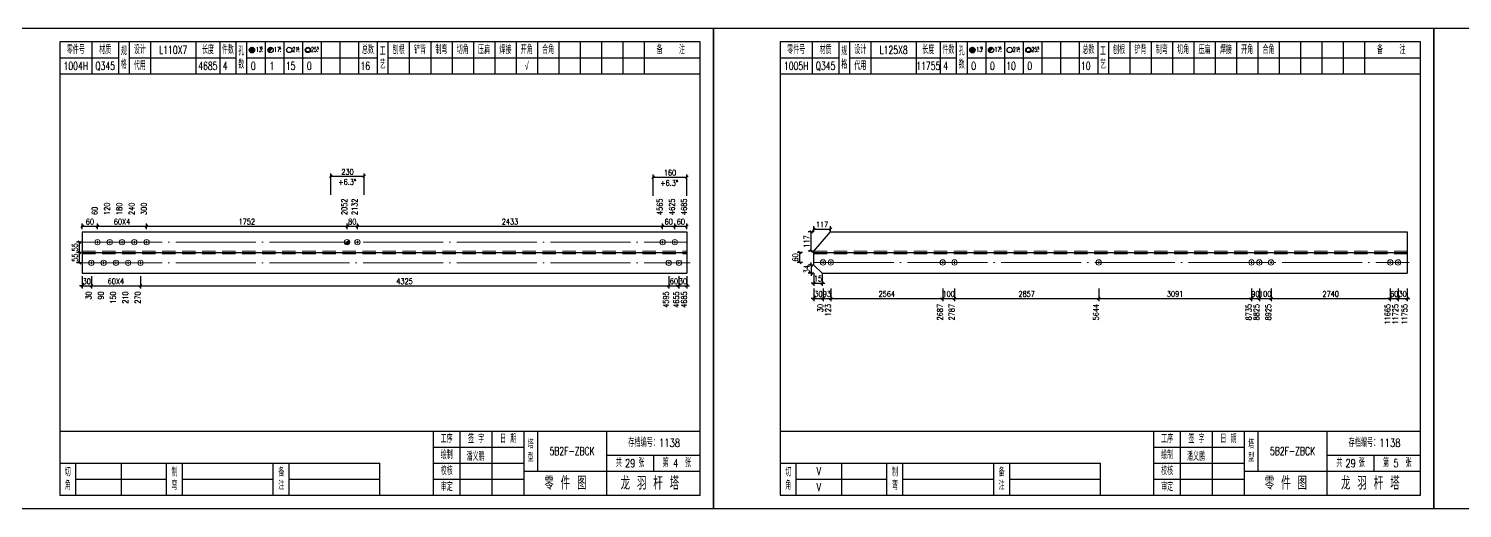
# Model space of a CAD drawing. Header units: millimetres. Extents: x 0 to 30240, y -10896 to -1348.
# Drawn here: x 823 to 1361, y -7281 to -7101 of the extents above; entities that cross this region are included whole.
import ezdxf
from ezdxf.enums import TextEntityAlignment as Align

# ---------------------------------------------------------------- set-up
doc = ezdxf.new("R2010")
doc.units = ezdxf.units.MM
doc.header["$LTSCALE"] = 20
doc.header["$PDMODE"] = 1
doc.linetypes.add('DASHDOT2X', pattern=[1.75, 1.5, -0.125, 0, -0.125])
doc.linetypes.add('HIDDEN', pattern=[0.375, 0.25, -0.125])
for name, color, linetype, lineweight in [('1', 7, 'Continuous', 25), ('11', 3, 'Continuous', 13), ('2', 1, 'HIDDEN', 13), ('5', 1, 'Continuous', 13), ('7', 2, 'DASHDOT2X', 13)]:
    doc.layers.add(name, color=color, linetype=linetype, lineweight=lineweight)
doc.styles.get("Standard").update_dxf_attribs({"font": 'simplex', "width": 0.7, "bigfont": 'gbhzfs.shx'})
doc.styles.add('SYMBOL_TXT', font='txt.shx', dxfattribs={"width": 0.6})
doc.styles.add('TITLE_TXT', font='simplex.shx', dxfattribs={"width": 0.75, "height": 2.5, "bigfont": 'gbhzfs.shx'})
doc.dimstyles.get("Standard").update_dxf_attribs({"dimtxt": 2.1, "dimasz": 1, "dimexe": 1.05, "dimexo": 0, "dimgap": 0.63, "dimtad": 1, "dimzin": 0, "dimdsep": 46, "dimtxsty": 'standard', "dimblk": 'OBLIQUE', "dimblk1": 'OBLIQUE', "dimblk2": 'OBLIQUE', "dimcen": 0.09, "dimadec": 0, "dimazin": 0, "dimtfac": 1, "dimtdec": 1, "dimtix": 1, "dimtmove": 0, "dimatfit": 3, "dimfxl": 0, "dimtolj": 1, "dimtzin": 0, "dimarcsym": 0})
pattern_1 = [(0, (-3, 0), (0, 0.0125), [])]

# ---------------------------------------------------------------- blocks, each defined once
blk = doc.blocks.new('M12_HOLE')
h = blk.add_hatch()
h.set_pattern_fill('LINE', scale=0.1, style=0)
h.set_pattern_definition(pattern_1)
h.paths.add_polyline_path([(-5, 0, 1), (-1, 0, 1)])
at = {"color": 7}
blk.add_circle((-3, 0), 2, dxfattribs=at)
at = {"color": 7, "attachment_point": 1, "style": 'SYMBOL_TXT'}
for s, insert, char_height, width in [('13\\f??|b0|i0|c0|p54;.', (-0.1, 2.1), 3.5, 5.707), ('5', (3.7, 2.3), 1.8, 2.931)]:
    blk.add_mtext(s, dxfattribs=dict(at, insert=insert, char_height=char_height, width=width))
blk = doc.blocks.new('M16_HOLE')
h = blk.add_hatch()
h.set_pattern_fill('LINE', scale=0.1, style=0)
h.set_pattern_definition(pattern_1)
h.paths.add_polyline_path([(-1.6, 1.4, 0.668179), (-5, 0, 0.198912), (-4.4, -1.4)])
at = {"color": 7}
blk.add_circle((-3, 0), 2, dxfattribs=at)
at = {"color": 7, "attachment_point": 1, "style": 'SYMBOL_TXT'}
for s, insert, char_height, width in [('17.', (-0.4, 2.1), 3.5, 6.316), ('5', (3.6, 2.3), 1.8, 1.822)]:
    blk.add_mtext(s, dxfattribs=dict(at, insert=insert, char_height=char_height, width=width))
blk = doc.blocks.new('M20_HOLE')
at = {"color": 7}
blk.add_circle((-3, 0), 2, dxfattribs=at)
at = {"color": 7, "attachment_point": 1, "style": 'SYMBOL_TXT'}
for s, insert, char_height, width in [('21.', (-0.7, 2), 3.5, 6.074), ('5', (3.3, 2), 1.8, 1.458)]:
    blk.add_mtext(s, dxfattribs=dict(at, insert=insert, char_height=char_height, width=width))
blk = doc.blocks.new('M24_HOLE')
at = {"color": 7}
for radius in [2, 1.5]:
    blk.add_circle((-3, 0), radius, dxfattribs=at)
at = {"color": 7, "attachment_point": 1, "style": 'SYMBOL_TXT'}
for s, insert, char_height, width in [('25.', (-0.7, 2.1), 3.5, 2.429), ('5', (3.9, 2.3), 1.8, 1.944)]:
    blk.add_mtext(s, dxfattribs=dict(at, insert=insert, char_height=char_height, width=width))
blk = doc.blocks.new('JgCard')
for p, q in [((270, 180), (0, 180)), ((0, 180), (0, 0)), ((270, 0), (270, 180)), ((265, 175), (25, 175)), ((25, 175), (25, 5)), ((37, 175), (37, 163)), ((47, 175), (47, 163)), ((51, 175), (51, 163)), ((59, 175), (59, 163)), ((76, 175), (76, 163)), ((85, 175), (85, 163)), ((91, 175), (91, 163)), ((95, 175), (95, 163)), ((102, 175), (102, 163)), ((109, 175), (109, 163)), ((116, 175), (116, 163)), ((123, 175), (123, 163)), ((130, 175), (130, 163)), ((137, 175), (137, 163)), ((144, 175), (144, 163)), ((148, 175), (148, 163)), ((156, 175), (156, 163)), ((164, 175), (164, 163)), ((172, 175), (172, 163)), ((180, 175), (180, 163)), ((188, 175), (188, 163)), ((196, 175), (196, 163)), ((204, 175), (204, 163)), ((212, 175), (212, 163)), ((220, 175), (220, 163)), ((228, 175), (228, 163)), ((236, 175), (236, 163)), ((244, 175), (244, 163)), ((265, 5), (265, 175)), ((25, 169), (47, 169)), ((51, 169), (91, 169)), ((95, 169), (144, 169)), ((148, 169), (265, 169)), ((25, 163), (265, 163)), ((25, 29), (265, 29)), ((165, 5), (165, 29)), ((175, 5), (175, 29)), ((187, 5), (187, 29)), ((199, 5), (199, 29)), ((204, 29), (204, 14)), ((230, 5), (230, 29)), ((165, 23), (199, 23)), ((25, 17), (145, 17)), ((31, 5), (31, 17)), ((48, 17), (48, 5)), ((65, 5), (65, 17)), ((71, 5), (71, 17)), ((105, 5), (105, 17)), ((111, 5), (111, 17)), ((145, 5), (145, 17)), ((165, 17), (199, 17)), ((230, 20), (265, 20)), ((247.5, 20), (247.5, 14)), ((31, 11), (65, 11)), ((71, 11), (105, 11)), ((111, 11), (145, 11)), ((165, 11), (199, 11)), ((199, 14), (265, 14)), ((0, 0), (270, 0)), ((25, 5), (265, 5))]:
    blk.add_line(p, q)
blk.add_lwpolyline([(96.03, 171.99, -1), (98.03, 171.99, -1)], format="xyb", close=True)
blk.add_point((145, 96))
at = {"xscale": 0.5, "yscale": 0.5, "zscale": 0.5}
for name, p in [('M12_HOLE', (98.53, 171.99)), ('M16_HOLE', (105.5, 172)), ('M20_HOLE', (112.5, 172)), ('M24_HOLE', (119.5, 172))]:
    blk.add_blockref(name, p, dxfattribs=at)
at = {"style": 'TITLE_TXT', "width": 0.75}
for s, height, p in [('存档编号：1138', 3.076, (238.02, 23.07)), ('潘义鹏', 3, (177.45, 17.91)), ('龙 羽 杆 塔', 5, (235.17, 6.97))]:
    blk.add_text(s, height=height, dxfattribs=at).set_placement(p)
at = {"attachment_point": 5, "style": 'TITLE_TXT'}
for s, insert, char_height, width in [('零件号', (31, 172), 3, 15), ('材质', (42, 172), 3, 8), ('设计', (55, 172), 3, 8), ('长度', (80.5, 172), 3, 8), ('件数', (88, 172), 3, 6), ('总数', (140.5, 172), 3, 7), ('工\\P艺', (146, 169), 3, 4), ('刨根', (152, 172), 3, 8), ('铲背', (160, 172), 3, 8), ('制弯', (168, 172), 3, 8), ('切角', (176, 172), 3, 8), ('压扁', (184, 172), 3, 8), ('焊接', (192, 172), 3, 8), ('开角', (200, 172), 3, 8), ('合角', (208, 172), 3, 8), ('备    注', (254, 172), 3, 22), ('规格', (49, 169), 3, 4), ('代用', (55, 166), 3, 8), ('孔数', (93, 169), 3, 4), ('工序', (170, 26), 3, 10), ('签 字', (181, 26), 3, 12), ('日 期', (193, 26), 3, 12), ('绘制', (170, 20), 3, 10), ('塔\\P型', (201.5, 21.5), 3, 5), ('共    张', (238.75, 17), 3, 17.5), ('第    张', (256.25, 17), 3, 17.5), ('切\\P角', (28, 11), 3, 6), ('制\\P弯', (68, 11), 3, 6), ('备\\P注', (108, 11), 3, 6), ('校核', (170, 14), 3, 10), ('零 件 图', (214.5, 9.5), 5, 31), ('审定', (170, 8), 3, 10)]:
    blk.add_mtext(s, dxfattribs=dict(at, insert=insert, char_height=char_height, width=width))
blk = doc.blocks.new('M20')
for p, q in [((-0.5, 0), (0.5, 0)), ((0, -0.5), (0, 0.5))]:
    blk.add_line(p, q)
blk.add_circle((0, 0), 1)
blk = doc.blocks.new('M16')
for p, q in [((-0.71, -0.71), (0.71, 0.71)), ((-0.4, 0), (0.4, 0)), ((0, 0.4), (0, -0.4))]:
    blk.add_line(p, q)
blk.add_circle((0, 0), 1)
for radius in [0.8, 0.6, 0.4, 0.2]:
    blk.add_arc((0, 0), radius, 225, 45)
blk = doc.blocks.new('_Oblique')
at = {"color": 0, "linetype": 'ByBlock', "lineweight": -2}
blk.add_line((-0.5, -0.5), (0.5, 0.5), dxfattribs=at)
blk = doc.blocks.new('*D3938')
at = {"layer": '11', "color": 0, "lineweight": -2}
for p, q in [((843.4, -7193.87), (843.4, -7198.6)), ((846.84, -7193.87), (846.84, -7198.6)), ((843.4, -7197.55), (842.4, -7197.55)), ((843.4, -7197.55), (846.84, -7197.55)), ((846.84, -7197.55), (847.84, -7197.55))]:
    blk.add_line(p, q, dxfattribs=at)
at = {"layer": 'Defpoints', "color": 0}
for p in [(843.4, -7193.87), (846.84, -7193.87), (846.84, -7197.55)]:
    blk.add_point(p, dxfattribs=at)
at = {"layer": '11', "color": 0, "lineweight": -2}
blk.add_blockref('_Oblique', (843.4, -7197.55), dxfattribs=at)
at = {"layer": '11', "color": 0, "lineweight": -2, "rotation": 180}
blk.add_blockref('_Oblique', (846.84, -7197.55), dxfattribs=at)
at = {"layer": '11', "color": 0, "insert": (845.12, -7195.87), "char_height": 2.1, "attachment_point": 5}
blk.add_mtext('\\A1;30', dxfattribs=at)
blk = doc.blocks.new('*D3942')
at = {"layer": '11', "color": 0, "lineweight": -2}
for p, q in [((1067.06, -7193.87), (1067.06, -7198.6)), ((1070, -7193.87), (1070, -7198.6)), ((1067.06, -7197.55), (1066.06, -7197.55)), ((1067.06, -7197.55), (1070, -7197.55)), ((1070, -7197.55), (1071, -7197.55))]:
    blk.add_line(p, q, dxfattribs=at)
at = {"layer": 'Defpoints', "color": 0}
for p in [(1067.06, -7193.87), (1070, -7193.87), (1070, -7197.55)]:
    blk.add_point(p, dxfattribs=at)
at = {"layer": '11', "color": 0, "lineweight": -2}
blk.add_blockref('_Oblique', (1067.06, -7197.55), dxfattribs=at)
at = {"layer": '11', "color": 0, "lineweight": -2, "rotation": 180}
blk.add_blockref('_Oblique', (1070, -7197.55), dxfattribs=at)
at = {"layer": '11', "color": 0, "insert": (1068.53, -7195.87), "char_height": 2.1, "attachment_point": 5}
blk.add_mtext('\\A1;30', dxfattribs=at)
blk = doc.blocks.new('*D3952')
at = {"layer": '11', "color": 0, "lineweight": -2}
for p, q in [((1117.6, -7198.6), (1117.6, -7203.32)), ((1121.04, -7198.6), (1121.04, -7203.32)), ((1117.6, -7202.27), (1116.6, -7202.27)), ((1117.6, -7202.27), (1121.04, -7202.27)), ((1121.04, -7202.27), (1122.04, -7202.27))]:
    blk.add_line(p, q, dxfattribs=at)
at = {"layer": 'Defpoints', "color": 0}
for p in [(1117.6, -7198.6), (1121.04, -7198.6), (1121.04, -7202.27)]:
    blk.add_point(p, dxfattribs=at)
at = {"layer": '11', "color": 0, "lineweight": -2}
blk.add_blockref('_Oblique', (1117.6, -7202.27), dxfattribs=at)
at = {"layer": '11', "color": 0, "lineweight": -2, "rotation": 180}
blk.add_blockref('_Oblique', (1121.04, -7202.27), dxfattribs=at)
at = {"layer": '11', "color": 0, "insert": (1119.32, -7200.59), "char_height": 2.1, "attachment_point": 5}
blk.add_mtext('\\A1;30', dxfattribs=at)
blk = doc.blocks.new('*D3953')
at = {"layer": '11', "color": 0, "lineweight": -2}
for p, q in [((1121.04, -7198.6), (1121.04, -7203.32)), ((1123.98, -7198.6), (1123.98, -7203.32)), ((1121.04, -7202.27), (1120.04, -7202.27)), ((1121.04, -7202.27), (1123.98, -7202.27)), ((1123.98, -7202.27), (1124.98, -7202.27))]:
    blk.add_line(p, q, dxfattribs=at)
at = {"layer": 'Defpoints', "color": 0}
for p in [(1121.04, -7198.6), (1123.98, -7198.6), (1123.98, -7202.27)]:
    blk.add_point(p, dxfattribs=at)
at = {"layer": '11', "color": 0, "lineweight": -2}
blk.add_blockref('_Oblique', (1121.04, -7202.27), dxfattribs=at)
at = {"layer": '11', "color": 0, "lineweight": -2, "rotation": 180}
blk.add_blockref('_Oblique', (1123.98, -7202.27), dxfattribs=at)
at = {"layer": '11', "color": 0, "insert": (1122.51, -7200.59), "char_height": 2.1, "attachment_point": 5}
blk.add_mtext('\\A1;93', dxfattribs=at)
blk = doc.blocks.new('*D3955')
at = {"layer": '11', "color": 0, "lineweight": -2}
for p, q in [((1165.92, -7198.6), (1165.92, -7203.32)), ((1170.33, -7198.6), (1170.33, -7203.32)), ((1165.92, -7202.27), (1164.92, -7202.27)), ((1165.92, -7202.27), (1170.33, -7202.27)), ((1170.33, -7202.27), (1171.33, -7202.27))]:
    blk.add_line(p, q, dxfattribs=at)
at = {"layer": 'Defpoints', "color": 0}
for p in [(1165.92, -7198.6), (1170.33, -7198.6), (1170.33, -7202.27)]:
    blk.add_point(p, dxfattribs=at)
at = {"layer": '11', "color": 0, "lineweight": -2}
blk.add_blockref('_Oblique', (1165.92, -7202.27), dxfattribs=at)
at = {"layer": '11', "color": 0, "lineweight": -2, "rotation": 180}
blk.add_blockref('_Oblique', (1170.33, -7202.27), dxfattribs=at)
at = {"layer": '11', "color": 0, "insert": (1168.12, -7200.59), "char_height": 2.1, "attachment_point": 5}
blk.add_mtext('\\A1;100', dxfattribs=at)
blk = doc.blocks.new('*D3958')
at = {"layer": '11', "color": 0, "lineweight": -2}
for p, q in [((1281.62, -7198.6), (1281.62, -7203.32)), ((1284.56, -7198.6), (1284.56, -7203.32)), ((1281.62, -7202.27), (1280.62, -7202.27)), ((1281.62, -7202.27), (1284.56, -7202.27)), ((1284.56, -7202.27), (1285.56, -7202.27))]:
    blk.add_line(p, q, dxfattribs=at)
at = {"layer": 'Defpoints', "color": 0}
for p in [(1281.62, -7198.6), (1284.56, -7198.6), (1284.56, -7202.27)]:
    blk.add_point(p, dxfattribs=at)
at = {"layer": '11', "color": 0, "lineweight": -2}
blk.add_blockref('_Oblique', (1281.62, -7202.27), dxfattribs=at)
at = {"layer": '11', "color": 0, "lineweight": -2, "rotation": 180}
blk.add_blockref('_Oblique', (1284.56, -7202.27), dxfattribs=at)
at = {"layer": '11', "color": 0, "insert": (1283.09, -7200.59), "char_height": 2.1, "attachment_point": 5}
blk.add_mtext('\\A1;90', dxfattribs=at)
blk = doc.blocks.new('*D3959')
at = {"layer": '11', "color": 0, "lineweight": -2}
for p, q in [((1284.56, -7198.6), (1284.56, -7203.32)), ((1288.97, -7198.6), (1288.97, -7203.32)), ((1284.56, -7202.27), (1283.56, -7202.27)), ((1284.56, -7202.27), (1288.97, -7202.27)), ((1288.97, -7202.27), (1289.97, -7202.27))]:
    blk.add_line(p, q, dxfattribs=at)
at = {"layer": 'Defpoints', "color": 0}
for p in [(1284.56, -7198.6), (1288.97, -7198.6), (1288.97, -7202.27)]:
    blk.add_point(p, dxfattribs=at)
at = {"layer": '11', "color": 0, "lineweight": -2}
blk.add_blockref('_Oblique', (1284.56, -7202.27), dxfattribs=at)
at = {"layer": '11', "color": 0, "lineweight": -2, "rotation": 180}
blk.add_blockref('_Oblique', (1288.97, -7202.27), dxfattribs=at)
at = {"layer": '11', "color": 0, "insert": (1286.76, -7200.59), "char_height": 2.1, "attachment_point": 5}
blk.add_mtext('\\A1;100', dxfattribs=at)
blk = doc.blocks.new('*D3961')
at = {"layer": '11', "color": 0, "lineweight": -2}
for p, q in [((1333.62, -7198.6), (1333.62, -7203.32)), ((1336.56, -7198.6), (1336.56, -7203.32)), ((1333.62, -7202.27), (1332.62, -7202.27)), ((1333.62, -7202.27), (1336.56, -7202.27)), ((1336.56, -7202.27), (1337.56, -7202.27))]:
    blk.add_line(p, q, dxfattribs=at)
at = {"layer": 'Defpoints', "color": 0}
for p in [(1333.62, -7198.6), (1336.56, -7198.6), (1336.56, -7202.27)]:
    blk.add_point(p, dxfattribs=at)
at = {"layer": '11', "color": 0, "lineweight": -2}
blk.add_blockref('_Oblique', (1333.62, -7202.27), dxfattribs=at)
at = {"layer": '11', "color": 0, "lineweight": -2, "rotation": 180}
blk.add_blockref('_Oblique', (1336.56, -7202.27), dxfattribs=at)
at = {"layer": '11', "color": 0, "insert": (1335.09, -7200.59), "char_height": 2.1, "attachment_point": 5}
blk.add_mtext('\\A1;60', dxfattribs=at)
blk = doc.blocks.new('*D3962')
at = {"layer": '11', "color": 0, "lineweight": -2}
for p, q in [((1336.56, -7198.6), (1336.56, -7203.32)), ((1340, -7198.6), (1340, -7203.32)), ((1336.56, -7202.27), (1335.56, -7202.27)), ((1336.56, -7202.27), (1340, -7202.27)), ((1340, -7202.27), (1341, -7202.27))]:
    blk.add_line(p, q, dxfattribs=at)
at = {"layer": 'Defpoints', "color": 0}
for p in [(1336.56, -7198.6), (1340, -7198.6), (1340, -7202.27)]:
    blk.add_point(p, dxfattribs=at)
at = {"layer": '11', "color": 0, "lineweight": -2}
blk.add_blockref('_Oblique', (1336.56, -7202.27), dxfattribs=at)
at = {"layer": '11', "color": 0, "lineweight": -2, "rotation": 180}
blk.add_blockref('_Oblique', (1340, -7202.27), dxfattribs=at)
at = {"layer": '11', "color": 0, "insert": (1338.28, -7200.59), "char_height": 2.1, "attachment_point": 5}
blk.add_mtext('\\A1;30', dxfattribs=at)
blk = doc.blocks.new('*D3963')
at = {"layer": '11', "color": 0, "lineweight": -2}
for p, q in [((1116.55, -7189.84), (1116.55, -7188.84)), ((1117.6, -7189.84), (1115.5, -7189.84)), ((1117.6, -7192.82), (1115.5, -7192.82)), ((1116.55, -7189.84), (1116.55, -7192.82)), ((1116.55, -7192.82), (1116.55, -7193.82))]:
    blk.add_line(p, q, dxfattribs=at)
at = {"layer": 'Defpoints', "color": 0}
for p in [(1116.55, -7192.82), (1117.6, -7189.84), (1117.6, -7192.82)]:
    blk.add_point(p, dxfattribs=at)
at = {"layer": '11', "color": 0, "lineweight": -2}
for p, rotation in [((1116.55, -7189.84), 270), ((1116.55, -7192.82), 90)]:
    blk.add_blockref('_Oblique', p, dxfattribs=dict(at, rotation=rotation))
at = {"layer": '11', "color": 0, "insert": (1114.87, -7191.33), "char_height": 2.1, "attachment_point": 5, "rotation": 90}
blk.add_mtext('\\A1;34', dxfattribs=at)
blk = doc.blocks.new('*D3964')
at = {"layer": '11', "color": 0, "lineweight": -2}
for p, q in [((1117.6, -7192.82), (1117.6, -7197.55)), ((1120.7, -7192.82), (1120.7, -7197.55)), ((1117.6, -7196.5), (1116.6, -7196.5)), ((1117.6, -7196.5), (1120.7, -7196.5)), ((1120.7, -7196.5), (1121.7, -7196.5))]:
    blk.add_line(p, q, dxfattribs=at)
at = {"layer": 'Defpoints', "color": 0}
for p in [(1117.6, -7192.82), (1120.7, -7192.82), (1120.7, -7196.5)]:
    blk.add_point(p, dxfattribs=at)
at = {"layer": '11', "color": 0, "lineweight": -2}
blk.add_blockref('_Oblique', (1117.6, -7196.5), dxfattribs=at)
at = {"layer": '11', "color": 0, "lineweight": -2, "rotation": 180}
blk.add_blockref('_Oblique', (1120.7, -7196.5), dxfattribs=at)
at = {"layer": '11', "color": 0, "insert": (1119.15, -7194.82), "char_height": 2.1, "attachment_point": 5}
blk.add_mtext('\\A1;15', dxfattribs=at)

msp = doc.modelspace()

# ---------------------------------------------------------------- linework, layer by layer
at = {"layer": '1'}
for p, q in [((843.4, -7177.281), (843.4, -7192.821)), ((843.4, -7177.281), (1070, -7177.281)), ((1070, -7177.281), (1070, -7192.821)), ((1117.6, -7184.554), (1123.79, -7177.281)), ((1123.79, -7177.281), (1340, -7177.281)), ((1340, -7177.281), (1340, -7192.821)), ((843.4, -7185.051), (1070, -7185.051)), ((1117.6, -7185.051), (1117.6, -7184.554)), ((1117.6, -7189.838), (1117.6, -7185.051)), ((1117.6, -7185.051), (1340, -7185.051)), ((843.4, -7192.821), (1070, -7192.821)), ((1120.696, -7192.821), (1117.6, -7189.838)), ((1120.696, -7192.821), (1340, -7192.821))]:
    msp.add_line(p, q, dxfattribs=at)
at = {"layer": '2'}
for p, q in [((843.4, -7184.557), (1070, -7184.557)), ((843.4, -7185.546), (1070, -7185.546)), ((1117.6, -7184.554), (1340, -7184.554)), ((1117.6, -7185.549), (1340, -7185.549))]:
    msp.add_line(p, q, dxfattribs=at)
at = {"layer": '7'}
for p, q in [((843.4, -7181.166), (1069.71, -7181.166)), ((843.4, -7188.936), (1071.26, -7188.936)), ((1117.6, -7188.781), (1340.76, -7188.781))]:
    msp.add_line(p, q, dxfattribs=at)

# ---------------------------------------------------------------- block references
at = {"layer": '1'}
for p in [(810, -7281.051), (1080, -7281.051), (1350, -7281.051)]:
    msp.add_blockref('JgCard', p, dxfattribs=at)
at = {"layer": '5'}
for name, p in [('M20', (849.14, -7181.166)), ('M20', (853.74, -7181.166)), ('M20', (858.34, -7181.166)), ('M20', (862.94, -7181.166)), ('M20', (867.54, -7181.166)), ('M16', (942.65, -7181.166)), ('M20', (946.519, -7181.166)), ('M20', (1060.91, -7181.166)), ('M20', (1065.51, -7181.166)), ('M20', (846.84, -7188.936)), ('M20', (851.44, -7188.936)), ('M20', (856.04, -7188.936)), ('M20', (860.64, -7188.936)), ('M20', (865.24, -7188.936)), ('M20', (1063.21, -7188.936)), ('M20', (1067.06, -7188.936)), ('M20', (1121.04, -7188.781)), ('M20', (1123.98, -7188.781)), ('M20', (1165.917, -7188.781)), ('M20', (1170.327, -7188.781)), ('M20', (1224.378, -7188.781)), ('M20', (1281.619, -7188.781)), ('M20', (1284.559, -7188.781)), ('M20', (1288.969, -7188.781)), ('M20', (1333.62, -7188.781)), ('M20', (1336.56, -7188.781))]:
    msp.add_blockref(name, p, dxfattribs=at)

# ---------------------------------------------------------------- texts
at = {"style": 'TITLE_TXT', "width": 0.75}
for s, p in [('29', (1046.842, -7265.616)), ('4', (1064.82, -7265.588)), ('29', (1316.842, -7265.616)), ('5', (1334.82, -7265.588))]:
    msp.add_text(s, height=3, dxfattribs=at).set_placement(p)
at = {"layer": '1', "width": 0.7}
for s, p in [('L110X7', (877.5, -7109.051)), ('L125X8', (1147.5, -7109.051)), ('1004H', (841, -7115.051)), ('Q345', (852, -7115.051)), ('4685', (890.5, -7115.051)), ('4', (897, -7115.051)), ('0', (907.5, -7115.051)), ('1', (914.5, -7115.051)), ('15', (921.5, -7115.051)), ('0', (928.5, -7115.051)), ('16', (949.5, -7115.051)), ('√', (1010, -7115.051)), ('1005H', (1111, -7115.051)), ('Q345', (1122, -7115.051)), ('11755', (1160.5, -7115.051)), ('4', (1167, -7115.051)), ('0', (1177.5, -7115.051)), ('0', (1184.5, -7115.051)), ('10', (1191.5, -7115.051)), ('0', (1198.5, -7115.051)), ('10', (1219.5, -7115.051)), ('V', (1119.5, -7267.051)), ('V', (1119.5, -7273.051))]:
    msp.add_text(s, height=3, dxfattribs=at).set_placement(p, align=Align.MIDDLE_CENTER)
for p in [(942.76, -7157.551), (1063.433, -7157.93)]:
    msp.add_text('+6.3°', height=2.1, dxfattribs=at).set_placement(p, align=Align.TOP_CENTER)
for s, p in [('120', (853.74, -7170.981)), ('180', (858.34, -7170.981)), ('240', (862.94, -7170.981)), ('300', (867.54, -7170.981)), ('2052', (942.648, -7170.981)), ('2132', (946.519, -7170.981)), ('4565', (1060.91, -7170.981)), ('4625', (1065.509, -7170.981)), ('4685', (1070, -7170.981)), ('60', (849.14, -7170.981))]:
    msp.add_text(s, height=2.1, rotation=90, dxfattribs=at).set_placement(p)
for s, p in [('30', (846.84, -7199.646)), ('90', (851.44, -7199.646)), ('150', (856.04, -7199.646)), ('210', (860.64, -7199.646)), ('270', (865.24, -7199.646)), ('4595', (1063.209, -7199.646)), ('4655', (1067.06, -7199.646)), ('4685', (1070, -7199.646)), ('30', (1121.038, -7204.371)), ('123', (1123.969, -7204.371)), ('2687', (1165.917, -7204.371)), ('2787', (1170.327, -7204.371)), ('5644', (1224.38, -7204.371)), ('8735', (1281.615, -7204.371)), ('8825', (1284.552, -7204.371)), ('8925', (1288.96, -7204.371)), ('11665', (1333.642, -7204.371)), ('11725', (1336.611, -7204.371)), ('11755', (1340, -7204.371))]:
    msp.add_text(s, height=2.1, rotation=90, dxfattribs=at).set_placement(p, align=Align.RIGHT)
at = {"layer": '1', "char_height": 3, "width": 26, "attachment_point": 5}
for insert in [(1027, -7259.551), (1297, -7259.551)]:
    msp.add_mtext('5B2F-ZBCK', dxfattribs=dict(at, insert=insert))

# ---------------------------------------------------------------- dimensions: what is measured, and where the dimension line sits
at = {"layer": '1'}
for base, p1, p2, text in [((949.088, -7156.453), (936.578, -7163.453), (949.088, -7163.453), '230'), ((1069.944, -7156.818), (1057.433, -7163.818), (1069.944, -7163.818), '160')]:
    msp.add_linear_dim(base=base, p1=p1, p2=p2, text=text, dimstyle='standard', dxfattribs=at).render()
for base, p1, p2, text in [((842.35, -7181.166), (843.35, -7185.051), (843.35, -7181.166), '55'), ((842.35, -7185.051), (843.35, -7188.936), (843.35, -7185.051), '55'), ((1112.35, -7185.051), (1113.35, -7188.781), (1113.35, -7185.051), '60')]:
    msp.add_linear_dim(base=base, p1=p1, p2=p2, angle=90, text=text, dimstyle='standard', dxfattribs=at).render()
at = {"layer": '11'}
for base, p1, p2, text in [((849.14, -7175.181), (843.4, -7176.231), (849.14, -7176.231), '60'), ((867.54, -7175.181), (849.14, -7176.231), (867.54, -7176.231), '60X4'), ((942.65, -7175.181), (867.54, -7176.231), (942.65, -7176.231), '1752'), ((946.519, -7175.181), (942.65, -7176.231), (946.519, -7176.231), '80'), ((1060.91, -7175.181), (946.519, -7176.231), (1060.91, -7176.231), '2433'), ((1065.51, -7175.181), (1060.91, -7176.231), (1065.51, -7176.231), '60'), ((1070, -7175.181), (1065.51, -7176.231), (1070, -7176.231), '60'), ((1123.79, -7176.231), (1117.6, -7177.281), (1123.79, -7177.281), '117'), ((865.24, -7197.546), (846.84, -7193.871), (865.24, -7193.871), '60X4'), ((1063.21, -7197.546), (865.24, -7193.871), (1063.21, -7193.871), '4325'), ((1067.06, -7197.546), (1063.21, -7193.871), (1067.06, -7193.871), '60'), ((1165.917, -7202.271), (1123.98, -7198.596), (1165.917, -7198.596), '2564'), ((1224.378, -7202.271), (1170.327, -7198.596), (1224.378, -7198.596), '2857'), ((1281.619, -7202.271), (1224.378, -7198.596), (1281.619, -7198.596), '3091'), ((1333.62, -7202.271), (1288.969, -7198.596), (1333.62, -7198.596), '2740')]:
    msp.add_linear_dim(base=base, p1=p1, p2=p2, text=text, dimstyle='standard', dxfattribs=at).render()
msp.add_linear_dim(base=(1116.55, -7177.281), p1=(1117.6, -7184.554), p2=(1117.6, -7177.281), angle=90, text='117', dimstyle='standard', dxfattribs=at).render()
dim = msp.add_linear_dim(base=(1116.55, -7192.821), p1=(1117.6, -7189.838), p2=(1117.6, -7192.821), angle=90, text='34', dimstyle='standard', dxfattribs=at)
dim.commit()
dim.dimension.update_dxf_attribs({"geometry": '*D3963', "text_midpoint": (1114.87, -7191.329)})
for base, p1, p2, text, picture, middle in [((846.84, -7197.546), (843.4, -7193.871), (846.84, -7193.871), '30', '*D3938', (845.12, -7195.866)), ((1070, -7197.546), (1067.06, -7193.871), (1070, -7193.871), '30', '*D3942', (1068.53, -7195.866)), ((1120.696, -7196.496), (1117.6, -7192.821), (1120.696, -7192.821), '15', '*D3964', (1119.148, -7194.816)), ((1121.04, -7202.271), (1117.6, -7198.596), (1121.04, -7198.596), '30', '*D3952', (1119.32, -7200.591)), ((1123.98, -7202.271), (1121.04, -7198.596), (1123.98, -7198.596), '93', '*D3953', (1122.51, -7200.591)), ((1170.327, -7202.271), (1165.917, -7198.596), (1170.327, -7198.596), '100', '*D3955', (1168.122, -7200.591)), ((1284.559, -7202.271), (1281.619, -7198.596), (1284.559, -7198.596), '90', '*D3958', (1283.089, -7200.591)), ((1288.969, -7202.271), (1284.559, -7198.596), (1288.969, -7198.596), '100', '*D3959', (1286.764, -7200.591)), ((1336.56, -7202.271), (1333.62, -7198.596), (1336.56, -7198.596), '60', '*D3961', (1335.09, -7200.591)), ((1340, -7202.271), (1336.56, -7198.596), (1340, -7198.596), '30', '*D3962', (1338.28, -7200.591))]:
    dim = msp.add_linear_dim(base=base, p1=p1, p2=p2, text=text, dimstyle='standard', dxfattribs=at)
    dim.commit()
    dim.dimension.update_dxf_attribs({"geometry": picture, "text_midpoint": middle})

doc.saveas('drawing.dxf')
